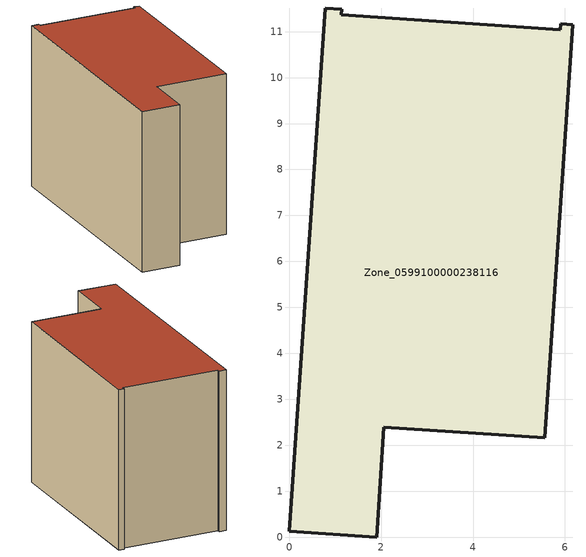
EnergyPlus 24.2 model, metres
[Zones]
Zone_0599100000238116
 floor ground (C_G): 0,0.13 0.78,11.52 1.14,11.49 1.13,11.37 5.9,11.04 5.91,11.17 6.17,11.15 5.56,2.15 2.06,2.39 1.9,0 z0
 wall outside (C_F): 0.78,11.52 0,0.13 1.9,0 2.06,2.39 5.56,2.15 6.17,11.15 5.91,11.17 5.9,11.04 1.13,11.37 1.14,11.49 0.78,11.52 z0:7.84
 roof outside (C_R): 1.14,11.49 0.78,11.52 0,0.13 1.9,0 2.06,2.39 5.56,2.15 6.17,11.15 5.91,11.17 5.9,11.04 1.13,11.37 z7.84
[BUILDING]
Pand.0599100000238116: North Axis=0; Terrain=City; Loads Convergence Tolerance Value=0.04; Temperature Convergence Tolerance Value=0.4; Solar Distribution=FullExterior; Maximum Number of Warmup Days=25; Minimum Number of Warmup Days=1
[Site:Location]
Rotterdam.The.Hague.AP_ZH_NLD Design_Conditions: Latitude=51.96; Longitude=4.45; Time Zone=1; Elevation=-4.5
[SITE:GROUNDTEMPERATURE:BUILDINGSURFACE]
18, 18, 18, 18, 18, 18, 18, 18, 18, 18, 18, 18
[MATERIAL] Thermal Absorptance=0.9; Solar Absorptance=0.7; Visible Absorptance=0.7
Name | Roughness | Thickness | Conductivity | Density | Specific Heat
G.TI.1975-1991 | MediumSmooth | 0.15 | 0.288461 | 540 | 1210
F.TI.1975-1991 | Rough | 0.3 | 0.230769 | 1920 | 840
R.TI.1975-1991 | MediumRough | 0.2 | 0.153846 | 1500 | 1000
[CONSTRUCTION]
C_G: G.TI.1975-1991
C_F: F.TI.1975-1991
C_R: R.TI.1975-1991
[ZONE]
Zone_0599100000238116: Type=1; Multiplier=1; Ceiling Height=Autocalculate; Volume=Autocalculate; Floor Area=autocalculate; Part of Total Floor Area=Yes
[ZONEINFILTRATION:DESIGNFLOWRATE]
Infil_Zone_0599100000238116: Zone or ZoneList or Space or SpaceList=Zone_0599100000238116; Schedule=AlwaysOn; Design Flow Rate Calculation Method=Flow/Area; Flow Rate per Floor Area=0.003; Constant Term Coefficient=1; Temperature Term Coefficient=0; Velocity Term Coefficient=0; Velocity Squared Term Coefficient=0
[HVACTEMPLATE:ZONE:IDEALLOADSAIRSYSTEM]
Zone_0599100000238116: Maximum Heating Supply Air Temperature=50; Minimum Cooling Supply Air Temperature=13; Maximum Heating Supply Air Humidity Ratio=0.0156; Minimum Cooling Supply Air Humidity Ratio=0.0077; Heating Limit=NoLimit; Cooling Limit=NoLimit; Dehumidification Control Type=ConstantSensibleHeatRatio; Cooling Sensible Heat Ratio=0.7; Dehumidification Setpoint=60; Humidification Control Type=None; Humidification Setpoint=30; Outdoor Air Method=None; Outdoor Air Flow Rate per Person=0.00944; Outdoor Air Flow Rate per Zone Floor Area=0; Outdoor Air Flow Rate per Zone=0; Demand Controlled Ventilation Type=None; Outdoor Air Economizer Type=NoEconomizer; Heat Recovery Type=None; Sensible Heat Recovery Effectiveness=0.7; Latent Heat Recovery Effectiveness=0.65
[ZONECONTROL:THERMOSTAT]
ThermostatControl_Zone_0599100000238116: Zone or ZoneList=Zone_0599100000238116; Control Type Schedule=DualSetpointControlType; Control 1=Thermostat_Zone_0599100000238116; Temperature Difference Between Cutout And Setpoint=0
[THERMOSTATSETPOINT:DUALSETPOINT]
Thermostat_Zone_0599100000238116: Heating Setpoint Temperature Schedule=HeatingSetpoint_Zone_0599100000238116; Cooling Setpoint Temperature Schedule=CoolingSetpoint_Zone_0599100000238116
[SCHEDULE:COMPACT]
HeatingSetpoint_Zone_0599100000238116: Through: 12/31, For: AllDays, Until: 24:00, 21
CoolingSetpoint_Zone_0599100000238116: Through: 12/31, For: AllDays, Until: 24:00, 24
DualSetpointControlType: Through: 12/31, For: AllDays, Until: 24:00, 4
AlwaysOn: Through: 12/31, For: AllDays, Until: 24:00, 1
